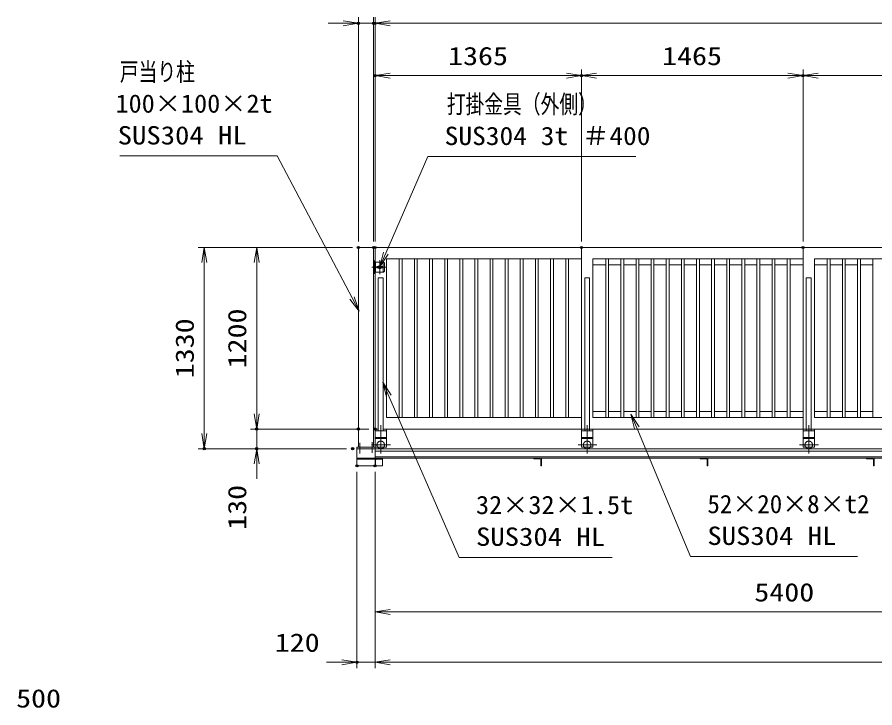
# Model space of a CAD drawing. Units: millimetres at full size. Extents: x -11880 to 11880, y -8400 to 8400.
# Drawn here: x -5103 to 568, y 454 to 5020 of the extents above; entities that cross this region are included whole.
import ezdxf
from ezdxf.enums import TextEntityAlignment as Align

# ---------------------------------------------------------------- set-up
doc = ezdxf.new("R2010")
doc.units = ezdxf.units.MM
doc.header["$LTSCALE"] = 30
doc.header["$PDMODE"] = 32
doc.header["$PDSIZE"] = 15
for name, pattern in [('USER1', [10.7, 5, -2.5, 0.7, -2.5]), ('USER2', [2.7, 2, -0.7]), ('USER4', [80, 60, -20]), ('USER5', [160, 100, -20, 20, -20])]:
    doc.linetypes.add(name, pattern=pattern)
for name, color, linetype, lineweight in [('0-1_外形線', 7, 'Continuous', 18), ('0-2_01', 4, 'Continuous', 18), ('0-3_軸線', 6, 'USER1', 18), ('0-4_隠れ線', 4, 'USER2', 18), ('0-8_寸法線', 3, 'Continuous', 18), ('0-9_0', 7, 'Continuous', 18), ('0-B_細線', 4, 'Continuous', 18)]:
    doc.layers.add(name, color=color, linetype=linetype, lineweight=lineweight)
doc.layers.add('0-A_DEFPOINTS', color=7, linetype='Continuous')
doc.styles.add('ＭＳ ゴシック', font='')
doc.styles.get('ＭＳ ゴシック').set_extended_font_data('MS Gothic')

# ---------------------------------------------------------------- blocks, each defined once
blk = doc.blocks.new('_OPEN')
at = {"layer": '0-9_0'}
blk.add_line((0, 0), (-30, 0), dxfattribs=at)
blk.add_lwpolyline([(-30, 5), (0, 0), (-30, -5)], dxfattribs=at)
blk = doc.blocks.new('_DOTSMALL')
at = {"layer": '0-9_0'}
blk.add_line((-1.875, 0), (1.875, 0), dxfattribs=at)
blk = doc.blocks.new('S176')
at = {"layer": '0-8_寸法線'}
for points in [[(15614912.8, -25821581.4), (15584579.2, -25821581.4), (15570644.5, -25789584.7), (15569446.6, -25786834.2)], [(15571102.9, -25789385), (15569446.6, -25786834.2), (15570186, -25789784.3)]]:
    blk.add_lwpolyline(points, dxfattribs=at)
at = {"layer": '0-8_寸法線', "color": 254, "style": 'ＭＳ ゴシック'}
for s, width, p in [('32×32×1.5t', 1.05, (15587927.2, -25814090.9)), ('SUS304 HL', 1.15, (15587927.2, -25820390.9))]:
    blk.add_text(s, height=3637, dxfattribs=dict(at, width=width)).set_placement(p, align=Align.BOTTOM_LEFT)
blk = doc.blocks.new('S179')
at = {"layer": '0-8_寸法線'}
for points in [[(15663572.9, -25821404.4), (15630474.5, -25821404.4), (15619798, -25795921.6), (15618638.7, -25793154.6)], [(15620259.1, -25795728.3), (15618638.7, -25793154.6), (15619336.8, -25796114.8)]]:
    blk.add_lwpolyline(points, dxfattribs=at)
at = {"layer": '0-8_寸法線', "color": 254, "style": 'ＭＳ ゴシック'}
blk.add_text('52×20×8×t2', height=3637, dxfattribs=at).set_placement((15633822.5, -25813913.9), align=Align.BOTTOM_LEFT)
at = {"layer": '0-8_寸法線', "color": 254, "style": 'ＭＳ ゴシック', "width": 1.15}
blk.add_text('SUS304 HL', height=3637, dxfattribs=at).set_placement((15633822.5, -25820213.9), align=Align.BOTTOM_LEFT)
blk = doc.blocks.new('S180')
at = {"layer": '0-8_寸法線'}
for points in [[(15517279.6, -25741980.1), (15548477.2, -25741980.1), (15563331.5, -25770135.7), (15564731.4, -25772789.1)], [(15562889.3, -25770369), (15564731.4, -25772789.1), (15563773.8, -25769902.4)]]:
    blk.add_lwpolyline(points, dxfattribs=at)
at = {"layer": '0-8_寸法線', "color": 254, "style": 'ＭＳ ゴシック'}
for s, width, p in [('戸当り柱', 0.75, (15517279.6, -25728189.5)), ('100×100×2t', 1.05, (15516415.6, -25734489.5)), ('SUS304 HL', 1.15, (15516847.6, -25740789.5))]:
    blk.add_text(s, height=3637, dxfattribs=dict(at, width=width)).set_placement(p, align=Align.BOTTOM_LEFT)
blk = doc.blocks.new('S181')
at = {"layer": '0-8_寸法線'}
for points in [[(15619634.6, -25742095.6), (15578357, -25742095.6), (15570024.4, -25761243.9), (15568827.4, -25763994.8)], [(15569566, -25761044.4), (15568827.4, -25763994.8), (15570482.9, -25761443.4)]]:
    blk.add_lwpolyline(points, dxfattribs=at)
at = {"layer": '0-8_寸法線', "color": 254, "style": 'ＭＳ ゴシック'}
for s, width, p in [('打掛金具（外側）', 0.75, (15582137, -25734605)), ('SUS304 3t ＃400', 1.1, (15581705, -25740905))]:
    blk.add_text(s, height=3637, dxfattribs=dict(at, width=width)).set_placement(p, align=Align.BOTTOM_LEFT)

msp = doc.modelspace()

# ---------------------------------------------------------------- linework, layer by layer
at = {"layer": '0-1_外形線'}
for p, q in [((-2746.54, 2177.59), (-2746.54, 3497.59)), ((-2736.54, 3497.59), (93.46, 3497.59)), ((-2736.54, 3400.09), (-2736.54, 3497.59)), ((-1371.54, 2297.59), (-1371.54, 3497.59)), ((93.46, 3497.59), (1558.46, 3497.59)), ((93.46, 2297.59), (93.46, 3497.59)), ((-2576.04, 2372.59), (-2576.04, 3422.6)), ((-2557.04, 2372.59), (-2557.04, 3422.6)), ((-2476.04, 2372.59), (-2476.04, 3422.6)), ((-2457.04, 2372.59), (-2457.04, 3422.6)), ((-2376.04, 2372.59), (-2376.04, 3422.6)), ((-2357.04, 2372.59), (-2357.04, 3422.6)), ((-2276.04, 2372.59), (-2276.04, 3422.6)), ((-2257.04, 2372.59), (-2257.04, 3422.6)), ((-2176.04, 2372.59), (-2176.04, 3422.6)), ((-2157.04, 2372.59), (-2157.04, 3422.6)), ((-2076.04, 2372.59), (-2076.04, 3422.6)), ((-2057.04, 2372.59), (-2057.04, 3422.6)), ((-1976.04, 2372.59), (-1976.04, 3422.6)), ((-1957.04, 2372.59), (-1957.04, 3422.6)), ((-1876.04, 2372.59), (-1876.04, 3422.6)), ((-1857.04, 2372.59), (-1857.04, 3422.6)), ((-1776.04, 2372.59), (-1776.04, 3422.6)), ((-1757.04, 2372.59), (-1757.04, 3422.6)), ((-1676.04, 2372.59), (-1676.04, 3422.6)), ((-1657.04, 2372.59), (-1657.04, 3422.6)), ((-1576.04, 2372.59), (-1576.04, 3422.6)), ((-1557.04, 2372.59), (-1557.04, 3422.6)), ((-1476.04, 2372.59), (-1476.04, 3422.6)), ((-1457.04, 2372.59), (-1457.04, 3422.6)), ((-1296.54, 3422.6), (93.46, 3422.6)), ((-1296.54, 2372.59), (-1296.54, 3422.6)), ((-1211.04, 2372.59), (-1211.04, 3422.6)), ((-1192.04, 2372.59), (-1192.04, 3422.6)), ((-1111.04, 2372.59), (-1111.04, 3422.6)), ((-1092.04, 2372.59), (-1092.04, 3422.6)), ((-1011.04, 2372.59), (-1011.04, 3422.6)), ((-992.04, 2372.59), (-992.04, 3422.6)), ((-911.04, 2372.59), (-911.04, 3422.6)), ((-892.04, 2372.59), (-892.04, 3422.6)), ((-811.04, 2372.59), (-811.04, 3422.6)), ((-792.04, 2372.59), (-792.04, 3422.6)), ((-711.04, 2372.59), (-711.04, 3422.6)), ((-692.04, 2372.59), (-692.04, 3422.6)), ((-611.04, 2372.59), (-611.04, 3422.6)), ((-592.04, 2372.59), (-592.04, 3422.6)), ((-511.04, 2372.59), (-511.04, 3422.6)), ((-492.04, 2372.59), (-492.04, 3422.6)), ((-411.04, 2372.59), (-411.04, 3422.6)), ((-392.04, 2372.59), (-392.04, 3422.6)), ((-311.04, 2372.59), (-311.04, 3422.6)), ((-292.04, 2372.59), (-292.04, 3422.6)), ((-211.04, 2372.59), (-211.04, 3422.6)), ((-192.04, 2372.59), (-192.04, 3422.6)), ((-111.04, 2372.59), (-111.04, 3422.6)), ((-92.04, 2372.59), (-92.04, 3422.6)), ((-11.04, 2372.59), (-11.04, 3422.6)), ((7.96, 2372.59), (7.96, 3422.6)), ((168.46, 3422.6), (1558.46, 3422.6)), ((168.46, 2372.59), (168.46, 3422.6)), ((253.96, 2372.59), (253.96, 3422.6)), ((272.96, 2372.59), (272.96, 3422.6)), ((353.96, 2372.59), (353.96, 3422.6)), ((372.96, 2372.59), (372.96, 3422.6)), ((453.96, 2372.59), (453.96, 3422.6)), ((472.96, 2372.59), (472.96, 3422.6)), ((553.96, 2372.59), (553.96, 3422.6)), ((-2734.54, 3335.09), (-2734.54, 3400.09)), ((-2720.54, 3372.59), (-2714.2, 3372.59)), ((-2720.54, 3362.59), (-2714.2, 3362.59)), ((-2696.88, 3372.59), (-2690.54, 3372.59)), ((-2696.88, 3362.59), (-2690.54, 3362.59)), ((-2674.81, 3395.09), (-2674.81, 3340.09)), ((-1211.04, 3382.6), (-1296.54, 3382.6)), ((-1111.04, 3382.6), (-1192.04, 3382.6)), ((-1011.04, 3382.6), (-1092.04, 3382.6)), ((-911.04, 3382.6), (-992.04, 3382.6)), ((-811.04, 3382.6), (-892.04, 3382.6)), ((-711.04, 3382.6), (-792.04, 3382.6)), ((-611.04, 3382.6), (-692.04, 3382.6)), ((-511.04, 3382.6), (-592.04, 3382.6)), ((-411.04, 3382.6), (-492.04, 3382.6)), ((-311.04, 3382.6), (-392.04, 3382.6)), ((-211.04, 3382.6), (-292.04, 3382.6)), ((-111.04, 3382.6), (-192.04, 3382.6)), ((-11.04, 3382.6), (-92.04, 3382.6)), ((93.46, 3382.6), (7.96, 3382.6)), ((168.46, 3382.6), (253.96, 3382.6)), ((353.96, 3382.6), (272.96, 3382.6)), ((453.96, 3382.6), (372.96, 3382.6)), ((553.96, 3382.6), (472.96, 3382.6)), ((-2679.81, 3335.09), (-2746.54, 3335.09)), ((-2736.54, 2297.59), (-2736.54, 3335.09)), ((-2683.04, 3297.6), (-2715.04, 3297.6)), ((-2715.04, 3297.6), (-2715.04, 2285.59)), ((-2683.04, 3297.6), (-2683.04, 2285.59)), ((-2674.81, 3340.09), (-2679.81, 3335.09)), ((-1350.04, 3297.6), (-1350.04, 2285.59)), ((-1318.04, 3297.6), (-1350.04, 3297.6)), ((-1318.04, 3297.6), (-1318.04, 2285.59)), ((146.96, 3297.6), (114.96, 3297.6)), ((114.96, 3297.6), (114.96, 2285.59)), ((146.96, 3297.6), (146.96, 2285.59)), ((-1296.54, 2412.59), (-1211.04, 2412.59)), ((-1192.04, 2412.59), (-1111.04, 2412.59)), ((-1092.04, 2412.59), (-1011.04, 2412.59)), ((-992.04, 2412.59), (-911.04, 2412.59)), ((-892.04, 2412.59), (-811.04, 2412.59)), ((-792.04, 2412.59), (-711.04, 2412.59)), ((-692.04, 2412.59), (-611.04, 2412.59)), ((-592.04, 2412.59), (-511.04, 2412.59)), ((-492.04, 2412.59), (-411.04, 2412.59)), ((-392.04, 2412.59), (-311.04, 2412.59)), ((-292.04, 2412.59), (-211.04, 2412.59)), ((-192.04, 2412.59), (-111.04, 2412.59)), ((-92.04, 2412.59), (-11.04, 2412.59)), ((7.96, 2412.59), (93.46, 2412.59)), ((168.46, 2412.59), (253.96, 2412.59)), ((272.96, 2412.59), (353.96, 2412.59)), ((372.96, 2412.59), (453.96, 2412.59)), ((472.96, 2412.59), (553.96, 2412.59)), ((-1296.54, 2372.59), (93.46, 2372.59)), ((168.46, 2372.59), (1558.46, 2372.59)), ((-2681.54, 2297.59), (93.46, 2297.59)), ((93.46, 2297.59), (1558.46, 2297.59)), ((-2856.54, 2167.59), (5466.46, 2167.59)), ((-2856.54, 2104.09), (5466.46, 2104.09)), ((-2736.54, 2150.09), (5466.46, 2150.09)), ((-2736.54, 2114.39), (5466.46, 2114.39)), ((-2686.54, 2104.09), (-2686.54, 2054.09)), ((-1686.54, 2104.09), (-1636.54, 2104.09)), ((-1686.54, 2103.09), (-1686.54, 2104.09)), ((-1647.04, 2100.09), (-1683.54, 2100.09)), ((-586.54, 2103.09), (-586.54, 2104.09)), ((-547.04, 2100.09), (-583.54, 2100.09)), ((-536.54, 2104.09), (-536.54, 2054.09)), ((513.46, 2103.09), (513.46, 2104.09)), ((552.96, 2100.09), (516.46, 2100.09)), ((563.46, 2104.09), (563.46, 2054.09)), ((-2856.54, 2098.09), (-2686.54, 2098.09)), ((-2856.54, 2054.09), (-2686.54, 2054.09)), ((-1640.54, 2057.09), (-1640.54, 2093.59)), ((-540.54, 2057.09), (-540.54, 2093.59)), ((-536.54, 2054.09), (-537.54, 2054.09)), ((559.46, 2057.09), (559.46, 2093.59)), ((563.46, 2054.09), (562.46, 2054.09))]:
    msp.add_line(p, q, dxfattribs=at)
for points in [[(-2846.54, 2177.59), (-2846.54, 3497.59), (-2746.54, 3497.59)], [(-1371.54, 2372.59), (-2661.54, 2372.59), (-2661.54, 3422.6), (-1371.54, 3422.6)], [(-2746.54, 3400.09), (-2679.81, 3400.09), (-2674.81, 3395.09)], [(-1636.54, 2104.09), (-1636.54, 2054.09), (-1637.54, 2054.09)]]:
    msp.add_lwpolyline(points, dxfattribs=at)
msp.add_lwpolyline([(-2719.54, 3368.59), (-2719.54, 3366.59), (-2691.54, 3366.59), (-2691.54, 3368.59)], close=True, dxfattribs=at)
for centre, radius, start, end in [((-2720.54, 3367.59), 5, 90, 270), ((-2705.54, 3367.59), 12.5, 156.42182, 175.41143), ((-2705.54, 3367.59), 12.5, 184.58857, 203.57818), ((-2705.54, 3367.59), 10, 30, 150), ((-2705.54, 3367.59), 10, 210, 330), ((-2705.54, 3367.59), 6, 9.59407, 170.40593), ((-2705.54, 3367.59), 6, 189.59407, 350.40593), ((-2705.54, 3367.59), 12.5, 4.58857, 23.57818), ((-2705.54, 3367.59), 12.5, 336.42182, 355.41143), ((-2690.54, 3367.59), 5, 270, 90), ((-1683.54, 2103.09), 3, 180, 270), ((-1647.04, 2093.59), 6.5, 0, 90), ((-583.54, 2103.09), 3, 180, 270), ((-547.04, 2093.59), 6.5, 0, 90), ((516.46, 2103.09), 3, 180, 270), ((552.96, 2093.59), 6.5, 0, 90), ((-1637.54, 2057.09), 3, 180, 270), ((-537.54, 2057.09), 3, 180, 270), ((562.46, 2057.09), 3, 180, 270)]:
    msp.add_arc(centre, radius, start, end, dxfattribs=at)
at = {"layer": '0-2_01', "color": 7}
for p, q in [((-2736.54, 2297.59), (-2736.54, 2177.59)), ((-2736.54, 2297.59), (-2715.04, 2297.59)), ((-2661.54, 2285.59), (-2736.54, 2285.59)), ((-2661.54, 2297.59), (-2661.54, 2177.59)), ((-1371.54, 2297.59), (-1371.54, 2177.59)), ((-1296.54, 2285.59), (-1371.54, 2285.59)), ((93.46, 2297.59), (93.46, 2177.59)), ((168.46, 2285.59), (93.46, 2285.59)), ((168.46, 2297.59), (168.46, 2177.59)), ((-2661.54, 2240.59), (-2736.54, 2240.59)), ((-1296.54, 2240.59), (-1371.54, 2240.59)), ((168.46, 2240.59), (93.46, 2240.59)), ((-2661.54, 2177.59), (-2736.54, 2177.59)), ((168.46, 2177.59), (93.46, 2177.59))]:
    msp.add_line(p, q, dxfattribs=at)
at = {"layer": '0-2_01', "linetype": 'USER5'}
for p, q in [((-2699.04, 2321.91), (-2699.04, 2134.8)), ((-1334.04, 2321.91), (-1334.04, 2134.8)), ((130.96, 2321.91), (130.96, 2134.8)), ((-2836.54, 2136.32), (-2836.54, 2205.99)), ((-2633.94, 2192.59), (-2759.27, 2192.59)), ((-2756.54, 2141.12), (-2756.54, 2210.79)), ((-1268.93, 2192.59), (-1394.27, 2192.59)), ((196.07, 2192.59), (70.73, 2192.59))]:
    msp.add_line(p, q, dxfattribs=at)
at = {"layer": '0-2_01', "linetype": 'USER4'}
for p, q in [((-2661.54, 2234.59), (-2736.54, 2234.59)), ((-1296.54, 2234.59), (-1371.54, 2234.59)), ((168.46, 2234.59), (93.46, 2234.59))]:
    msp.add_line(p, q, dxfattribs=at)
at = {"layer": '0-2_01', "color": 7}
for points in [[(-1296.54, 2297.59), (-1296.54, 2177.59), (-1371.54, 2177.59)], [(-2736.54, 2104.09), (-2736.54, 2177.59), (-2856.54, 2177.59), (-2856.54, 2054.09)]]:
    msp.add_lwpolyline(points, dxfattribs=at)
at = {"layer": '0-2_01', "linetype": 'USER4'}
for centre in [(-2699.04, 2192.59), (-1334.04, 2192.59), (130.96, 2192.59)]:
    msp.add_arc(centre, 25, 323.1301, 216.8699, dxfattribs=at)
at = {"layer": '0-2_01', "color": 7}
for centre in [(-2699.04, 2192.59), (-1334.04, 2192.59), (130.96, 2192.59)]:
    msp.add_arc(centre, 25, 216.8699, 323.1301, dxfattribs=at)
at = {"layer": '0-3_軸線', "linetype": 'Continuous'}
for p, q in [((-2740.54, 3324.3), (-2740.54, 3411.09)), ((-2705.54, 3321.57), (-2705.54, 3413.43)), ((-2758.3, 3367.59), (-2663.68, 3367.59))]:
    msp.add_line(p, q, dxfattribs=at)
at = {"layer": '0-4_隠れ線'}
for p, q in [((-2746.54, 3347.6), (-2736.54, 3347.6)), ((-2736.54, 3335.09), (-2736.54, 3400.09)), ((-2736.54, 2104.09), (-2736.54, 2054.09)), ((-2726.04, 2100.09), (-2689.54, 2100.09)), ((-2736.54, 2054.09), (-2735.54, 2054.09)), ((-2732.54, 2057.09), (-2732.54, 2093.59))]:
    msp.add_line(p, q, dxfattribs=at)
for centre, radius, start, end in [((-2726.04, 2093.59), 6.5, 90, 180), ((-2689.54, 2103.09), 3, 270, 0), ((-2735.54, 2057.09), 3, 270, 0)]:
    msp.add_arc(centre, radius, start, end, dxfattribs=at)
at = {"layer": '0-8_寸法線'}
for p, q in [((-2846.54, 3537.59), (-2846.54, 5020.22)), ((-2746.54, 3537.59), (-2746.54, 5020.22)), ((-2746.54, 3537.59), (-2746.54, 5020.22)), ((-2736.54, 3537.59), (-2736.54, 5020.22)), ((-2736.54, 3537.59), (-2736.54, 5020.22)), ((-2946.54, 4980.22), (-3046.54, 4980.22)), ((-2746.54, 4980.22), (-2846.54, 4980.22)), ((-2736.54, 4980.22), (-2746.54, 4980.22)), ((3298.46, 4980.22), (-2736.54, 4980.22)), ((-2636.54, 4980.22), (-2536.54, 4980.22)), ((-2736.54, 3537.59), (-2736.54, 4673.92)), ((-1371.54, 3537.59), (-1371.54, 4673.92)), ((-1371.54, 3537.59), (-1371.54, 4673.92)), ((93.46, 3537.59), (93.46, 4673.92)), ((93.46, 3537.59), (93.46, 4673.92)), ((-1371.54, 4633.92), (-2736.54, 4633.92)), ((93.46, 4633.92), (-1371.54, 4633.92)), ((1558.46, 4633.92), (93.46, 4633.92)), ((-2886.54, 3497.59), (-3905.63, 3497.59)), ((-3865.63, 3497.59), (-3865.63, 2167.59)), ((-2886.54, 3497.59), (-3559.02, 3497.59)), ((-3519.02, 3497.59), (-3519.02, 2297.59)), ((-3519.02, 2397.59), (-3519.02, 2497.59)), ((-2886.54, 2297.59), (-3559.02, 2297.59)), ((-2776.54, 2297.59), (-3559.02, 2297.59)), ((-3519.02, 2297.59), (-3519.02, 2167.59)), ((-2924.54, 2167.59), (-3905.63, 2167.59)), ((-2924.54, 2167.59), (-3559.02, 2167.59)), ((-3519.02, 2067.59), (-3519.02, 1967.59)), ((-2856.54, 2014.09), (-2856.54, 716.05)), ((-2736.54, 2014.09), (-2736.54, 1048.76)), ((-2736.54, 2014.09), (-2736.54, 716.05)), ((-2736.54, 2014.09), (-2736.54, 716.05)), ((-2736.54, 1088.76), (2663.46, 1088.76)), ((-2956.54, 756.05), (-3056.54, 756.05)), ((-2736.54, 756.05), (-2856.54, 756.05)), ((-2736.54, 756.05), (5478.46, 756.05)), ((-2636.54, 756.05), (-2536.54, 756.05))]:
    msp.add_line(p, q, dxfattribs=at)
at = {"layer": '0-A_DEFPOINTS'}
for p in [(-2846.54, 4980.22), (-2746.54, 4980.22), (-2736.54, 4980.22), (-2736.54, 4633.92), (-1371.54, 4633.92), (93.46, 4633.92), (-2846.54, 3497.59), (-2846.54, 3497.59), (-2746.54, 3497.59), (-2736.54, 3497.59), (-1371.54, 3497.59), (93.46, 3497.59), (-3519.02, 2297.59), (-2846.54, 2297.59), (-2736.54, 2297.59), (-3865.63, 2167.59), (-3519.02, 2167.59), (-2884.54, 2167.59), (-2856.54, 2054.09), (-2736.54, 2054.09), (-2856.54, 756.05)]:
    msp.add_point(p, dxfattribs=at)
at = {"layer": '0-B_細線'}
msp.add_line((-2682.54, 3335.09), (-2682.54, 3400.09), dxfattribs=at)

# ---------------------------------------------------------------- block references
at = {"layer": '0-8_寸法線'}
for name, p, xscale, yscale in [('_OPEN', (-2846.54, 4980.22), 3.333333, 3.333333), ('_DOTSMALL', (-2746.54, 4980.22), 3.333333, 3.333333), ('S180', (-521666.45, 862168.42), 0.03333333, 0.03333333), ('_OPEN', (-1371.54, 4633.92), 3.333333, 3.333333), ('_OPEN', (93.46, 4633.92), 3.333333, 3.333333), ('S181', (-521666.45, 862168.42), 0.03333333, 0.03333333), ('S176', (-521666.45, 862168.42), 0.03333333, 0.03333333), ('S179', (-521666.45, 862168.42), 0.03333333, 0.03333333), ('_OPEN', (-2856.54, 756.05), 3.333333, 3.333333)]:
    msp.add_blockref(name, p, dxfattribs=dict(at, xscale=xscale, yscale=yscale))
at = {"layer": '0-8_寸法線', "xscale": 3.333333, "yscale": 3.333333}
for name, p, rotation in [('_OPEN', (-2736.54, 4980.22), 180), ('_OPEN', (-2736.54, 4980.22), 180), ('_DOTSMALL', (-2746.54, 4980.22), 180), ('_OPEN', (-2736.54, 4633.92), 180), ('_OPEN', (-1371.54, 4633.92), 180), ('_OPEN', (93.46, 4633.92), 180), ('_OPEN', (-3865.63, 3497.59), 90), ('_OPEN', (-3519.02, 3497.59), 90), ('_OPEN', (-3519.02, 2297.59), 270), ('_OPEN', (-3519.02, 2297.59), 270), ('_OPEN', (-3865.63, 2167.59), 270), ('_OPEN', (-3519.02, 2167.59), 90), ('_OPEN', (-2736.54, 1088.76), 180), ('_OPEN', (-2736.54, 756.05), 180), ('_OPEN', (-2736.54, 756.05), 180)]:
    msp.add_blockref(name, p, dxfattribs=dict(at, rotation=rotation))

# ---------------------------------------------------------------- texts
at = {"layer": '0-8_寸法線', "color": 254, "style": 'ＭＳ ゴシック', "width": 1.2}
for s, p in [('1365', (-2253.24, 4666.61)), ('1465', (-838.24, 4666.61)), ('5400', (-228.54, 1121.44)), ('120', (-3399.54, 788.73)), ('500', (-5109.59, 419.93))]:
    msp.add_text(s, height=121.2, dxfattribs=at).set_placement(p, align=Align.BOTTOM_LEFT)
for s, p in [('1200', (-3551.71, 2698.39)), ('1330', (-3898.32, 2633.39)), ('130', (-3551.71, 1631.38))]:
    msp.add_text(s, height=121.2, rotation=90, dxfattribs=at).set_placement(p, align=Align.BOTTOM_LEFT)

doc.saveas('drawing.dxf')
